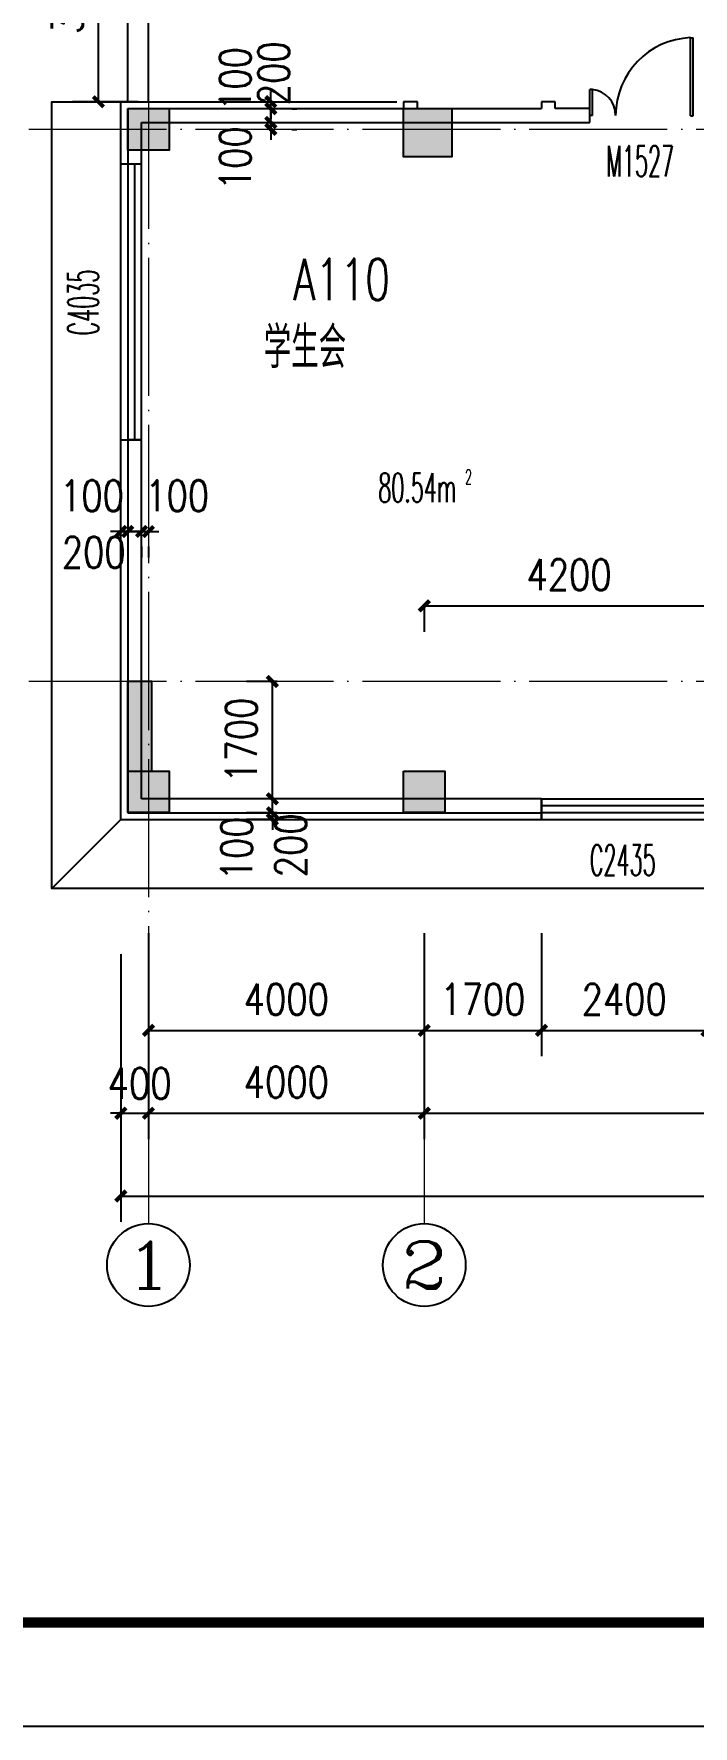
# Model space of a CAD drawing. Extents: x 1417642 to 3570900, y 124798 to 1191112.
# Drawn here: x 1438217 to 1447779, y 635398 to 659917 of the extents above; entities that cross this region are included whole.
import ezdxf
from ezdxf.enums import TextEntityAlignment as Align

# ---------------------------------------------------------------- set-up
doc = ezdxf.new("R2010")
doc.units = 0
doc.header["$LTSCALE"] = 1000
doc.header["$MEASUREMENT"] = 0
doc.linetypes.add('DOTE', pattern=[2.42, 2, -0.2, 0.02, -0.2])
doc.layers.get('0').update_dxf_attribs({"linetype": 'CONTINUOUS'})
doc.layers.get('Defpoints').update_dxf_attribs({"linetype": 'CONTINUOUS'})
for name, color, linetype in [('AXIS', 3, 'CONTINUOUS'), ('AXIS_TEXT', 7, 'CONTINUOUS'), ('colu', 2, 'CONTINUOUS'), ('DOTE', 1, 'DOTE'), ('PUB_DIM', 3, 'CONTINUOUS'), ('PUB_TEXT', 40, 'CONTINUOUS'), ('PUB_TITLE', 4, 'CONTINUOUS'), ('SPACE', 7, 'CONTINUOUS'), ('STAIR', 2, 'CONTINUOUS'), ('SURFACE', 6, 'CONTINUOUS'), ('tiaozheng', 20, 'CONTINUOUS'), ('WALL', 4, 'CONTINUOUS'), ('WINDOW', 2, 'CONTINUOUS'), ('WINDOW_TEXT', 7, 'CONTINUOUS'), ('填充', 252, 'CONTINUOUS'), ('屋面轮廓', 101, 'CONTINUOUS'), ('柱填充 @ 1', 8, 'CONTINUOUS')]:
    doc.layers.add(name, color=color, linetype=linetype)
doc.styles.add('_TCH_AXIS', font='COMPLEX', dxfattribs={"bigfont": 'GBCBIG'})
doc.styles.add('_TCH_SPACE', font='ROMANS', dxfattribs={"width": 0.7, "height": 5, "bigfont": 'Z'})
doc.styles.add('_TCH_WINDOW', font='ROMANS.shx', dxfattribs={"width": 0.7, "height": 400, "bigfont": 'Z.shx'})
doc.styles.add('DIM_FONT', font='SIMPLEX.shx', dxfattribs={"width": 0.8})
doc.styles.add('Z', font='ROMANS', dxfattribs={"width": 0.7, "bigfont": 'Z'})
doc.dimstyles.new('DIMN150', dxfattribs={"dimscale": 1.5, "dimtxt": 300, "dimasz": 100, "dimexe": 250, "dimexo": 300, "dimgap": 150, "dimtad": 1, "dimdec": 0, "dimzin": 0, "dimdsep": 46, "dimtxsty": 'DIM_FONT', "dimblk": 'ARCHTICK', "dimcen": 0.09, "dimdle": 1.5, "dimclrt": 7, "dimazin": 2, "dimtfac": 1, "dimtdec": 0, "dimtix": 1, "dimtmove": 2, "dimatfit": 3, "dimldrblk": 'ARCHTICK', "dimfxl": 1, "dimtolj": 1, "dimtzin": 0, "dimarcsym": 0})

# ---------------------------------------------------------------- blocks, each defined once
blk = doc.blocks.new('1')
at = {"layer": '柱填充 @ 1', "ltscale": 1000}
for points in [[(1403798, 695334), (1404398, 695334), (1404398, 694734), (1403798, 694734)], [(1407798, 695334), (1408498, 695334), (1408498, 694634), (1407798, 694634)], [(1403798, 685734), (1404398, 685734), (1404398, 685134), (1403798, 685134)], [(1407798, 685734), (1408398, 685734), (1408398, 685134), (1407798, 685134)]]:
    blk.add_hatch(color=256, dxfattribs=at).paths.add_polyline_path(points)
h = blk.add_hatch(color=256, dxfattribs=at)
h.paths.add_polyline_path([(1404098, 687034), (1403798, 687034), (1403798, 685734), (1404098, 685734)])
h.paths.add_polyline_path([(1404148, 687034), (1404098, 687034), (1404098, 685734), (1404148, 685734)])
at = {"layer": 'colu', "ltscale": 1000}
for p, q in [((1403798, 685734), (1403798, 687034)), ((1404148, 687034), (1403798, 687034)), ((1404148, 685734), (1404148, 687034))]:
    blk.add_line(p, q, dxfattribs=at)
for points in [[(1403798, 695334), (1404398, 695334), (1404398, 694734), (1403798, 694734)], [(1407798, 695334), (1408498, 695334), (1408498, 694634), (1407798, 694634)], [(1403798, 685734), (1404398, 685734), (1404398, 685134), (1403798, 685134)], [(1407798, 685734), (1408398, 685734), (1408398, 685134), (1407798, 685134)]]:
    blk.add_lwpolyline(points, close=True, dxfattribs=at)
blk = doc.blocks.new('_ArchTick')
at = {"color": 0, "linetype": 'ByBlock', "const_width": 0.4}
blk.add_lwpolyline([(-0.5, -0.5), (0.5, 0.5)], dxfattribs=at)
blk = doc.blocks.new('*D3336')
at = {"layer": 'Defpoints', "color": 0}
for p in [(1443879, 652046), (1448079, 652046), (1448079, 651630)]:
    blk.add_point(p, dxfattribs=at)
at = {"layer": 'PUB_DIM', "color": 0, "lineweight": -2}
for p, q in [((1443877, 651630), (1448081, 651630)), ((1443879, 651596), (1443879, 651255)), ((1448079, 651596), (1448079, 651255))]:
    blk.add_line(p, q, dxfattribs=at)
at = {"layer": 'PUB_DIM', "color": 0, "lineweight": -2, "xscale": 150, "yscale": 150, "zscale": 150, "rotation": 180}
blk.add_blockref('_ArchTick', (1443879, 651630), dxfattribs=at)
at = {"layer": 'PUB_DIM', "color": 0, "lineweight": -2, "xscale": 150, "yscale": 150, "zscale": 150}
blk.add_blockref('_ArchTick', (1448079, 651630), dxfattribs=at)
at = {"layer": 'PUB_DIM', "color": 7, "insert": (1445979, 652080), "char_height": 450, "attachment_point": 5, "style": 'DIM_FONT'}
blk.add_mtext('\\A1;4200', dxfattribs=at)
blk = doc.blocks.new('*D3338')
at = {"layer": 'Defpoints', "color": 0}
for p in [(1441676, 650533), (1442197, 650533), (1442197, 648833)]:
    blk.add_point(p, dxfattribs=at)
at = {"layer": 'PUB_DIM', "color": 0, "lineweight": -2}
for p, q in [((1441747, 650533), (1441301, 650533)), ((1441676, 648831), (1441676, 650535)), ((1441747, 648833), (1441301, 648833))]:
    blk.add_line(p, q, dxfattribs=at)
at = {"layer": 'PUB_DIM', "color": 0, "lineweight": -2, "xscale": 150, "yscale": 150, "zscale": 150}
for p, rotation in [((1441676, 650533), 90), ((1441676, 648833), 270)]:
    blk.add_blockref('_ArchTick', p, dxfattribs=dict(at, rotation=rotation))
at = {"layer": 'PUB_DIM', "color": 7, "insert": (1441226, 649683), "char_height": 450, "attachment_point": 5, "rotation": 90, "style": 'DIM_FONT'}
blk.add_mtext('\\A1;1700', dxfattribs=at)
blk = doc.blocks.new('*D3339')
at = {"layer": 'Defpoints', "color": 0}
for p in [(1441676, 648833), (1442197, 648833), (1442197, 648633)]:
    blk.add_point(p, dxfattribs=at)
at = {"layer": 'PUB_DIM', "color": 0, "lineweight": -2}
for p, q in [((1441747, 648833), (1441301, 648833)), ((1441676, 648833), (1441676, 648983)), ((1441676, 648633), (1441676, 648833)), ((1441747, 648633), (1441301, 648633)), ((1441676, 648633), (1441676, 648483))]:
    blk.add_line(p, q, dxfattribs=at)
at = {"layer": 'PUB_DIM', "color": 0, "lineweight": -2, "xscale": 150, "yscale": 150, "zscale": 150}
for p, rotation in [((1441676, 648833), 270), ((1441676, 648633), 90)]:
    blk.add_blockref('_ArchTick', p, dxfattribs=dict(at, rotation=rotation))
at = {"layer": 'PUB_DIM', "color": 7, "insert": (1441942, 648160), "char_height": 450, "attachment_point": 5, "rotation": 90, "style": 'DIM_FONT'}
blk.add_mtext('\\A1;200', dxfattribs=at)
blk = doc.blocks.new('*D3340')
at = {"layer": 'Defpoints', "color": 0}
for p in [(1441676, 648633), (1442197, 648633), (1442197, 648533)]:
    blk.add_point(p, dxfattribs=at)
at = {"layer": 'PUB_DIM', "color": 0, "lineweight": -2}
for p, q in [((1441676, 648633), (1441676, 648783)), ((1441747, 648633), (1441301, 648633)), ((1441747, 648533), (1441301, 648533)), ((1441676, 648533), (1441676, 648633)), ((1441676, 648533), (1441676, 648383))]:
    blk.add_line(p, q, dxfattribs=at)
at = {"layer": 'PUB_DIM', "color": 0, "lineweight": -2, "xscale": 150, "yscale": 150, "zscale": 150}
for p, rotation in [((1441676, 648633), 270), ((1441676, 648533), 90)]:
    blk.add_blockref('_ArchTick', p, dxfattribs=dict(at, rotation=rotation))
at = {"layer": 'PUB_DIM', "color": 7, "insert": (1441158, 648115), "char_height": 450, "attachment_point": 5, "rotation": 90, "style": 'DIM_FONT'}
blk.add_mtext('\\A1;100', dxfattribs=at)
blk = doc.blocks.new('*D3341')
at = {"layer": 'Defpoints', "color": 0}
for p in [(1439779, 652940), (1439879, 652940), (1439879, 652707)]:
    blk.add_point(p, dxfattribs=at)
at = {"layer": 'PUB_DIM', "color": 0, "lineweight": -2}
for p, q in [((1439779, 652707), (1439629, 652707)), ((1439779, 652707), (1439879, 652707)), ((1439879, 652707), (1440029, 652707)), ((1439779, 652490), (1439779, 652332)), ((1439879, 652490), (1439879, 652332))]:
    blk.add_line(p, q, dxfattribs=at)
at = {"layer": 'PUB_DIM', "color": 0, "lineweight": -2, "xscale": 150, "yscale": 150, "zscale": 150}
blk.add_blockref('_ArchTick', (1439779, 652707), dxfattribs=at)
at = {"layer": 'PUB_DIM', "color": 0, "lineweight": -2, "xscale": 150, "yscale": 150, "zscale": 150, "rotation": 180}
blk.add_blockref('_ArchTick', (1439879, 652707), dxfattribs=at)
at = {"layer": 'PUB_DIM', "color": 7, "insert": (1440297, 653225), "char_height": 450, "attachment_point": 5, "style": 'DIM_FONT'}
blk.add_mtext('\\A1;100', dxfattribs=at)
blk = doc.blocks.new('*D3342')
at = {"layer": 'Defpoints', "color": 0}
for p in [(1439579, 652940), (1439779, 652940), (1439779, 652707)]:
    blk.add_point(p, dxfattribs=at)
at = {"layer": 'PUB_DIM', "color": 0, "lineweight": -2}
for p, q in [((1439579, 652707), (1439429, 652707)), ((1439579, 652707), (1439779, 652707)), ((1439779, 652707), (1439929, 652707)), ((1439579, 652490), (1439579, 652332)), ((1439779, 652490), (1439779, 652332))]:
    blk.add_line(p, q, dxfattribs=at)
at = {"layer": 'PUB_DIM', "color": 0, "lineweight": -2, "xscale": 150, "yscale": 150, "zscale": 150}
blk.add_blockref('_ArchTick', (1439579, 652707), dxfattribs=at)
at = {"layer": 'PUB_DIM', "color": 0, "lineweight": -2, "xscale": 150, "yscale": 150, "zscale": 150, "rotation": 180}
blk.add_blockref('_ArchTick', (1439779, 652707), dxfattribs=at)
at = {"layer": 'PUB_DIM', "color": 7, "insert": (1439086, 652405), "char_height": 450, "attachment_point": 5, "style": 'DIM_FONT'}
blk.add_mtext('\\A1;200', dxfattribs=at)
blk = doc.blocks.new('*D3343')
at = {"layer": 'Defpoints', "color": 0}
for p in [(1439479, 652940), (1439579, 652940), (1439579, 652707)]:
    blk.add_point(p, dxfattribs=at)
at = {"layer": 'PUB_DIM', "color": 0, "lineweight": -2}
for p, q in [((1439479, 652707), (1439329, 652707)), ((1439479, 652707), (1439579, 652707)), ((1439579, 652707), (1439729, 652707)), ((1439479, 652490), (1439479, 652332)), ((1439579, 652490), (1439579, 652332))]:
    blk.add_line(p, q, dxfattribs=at)
at = {"layer": 'PUB_DIM', "color": 0, "lineweight": -2, "xscale": 150, "yscale": 150, "zscale": 150}
blk.add_blockref('_ArchTick', (1439479, 652707), dxfattribs=at)
at = {"layer": 'PUB_DIM', "color": 0, "lineweight": -2, "xscale": 150, "yscale": 150, "zscale": 150, "rotation": 180}
blk.add_blockref('_ArchTick', (1439579, 652707), dxfattribs=at)
at = {"layer": 'PUB_DIM', "color": 7, "insert": (1439061, 653225), "char_height": 450, "attachment_point": 5, "style": 'DIM_FONT'}
blk.add_mtext('\\A1;100', dxfattribs=at)
blk = doc.blocks.new('*D3344')
at = {"layer": 'Defpoints', "color": 0}
for p in [(1441506, 658633), (1441654, 658633), (1441506, 658533)]:
    blk.add_point(p, dxfattribs=at)
at = {"layer": 'PUB_DIM', "color": 0, "lineweight": -2}
for p, q in [((1441654, 658633), (1441654, 658783)), ((1441654, 658533), (1441654, 658633)), ((1441956, 658633), (1442029, 658633)), ((1441654, 658533), (1441654, 658383)), ((1441956, 658533), (1442029, 658533))]:
    blk.add_line(p, q, dxfattribs=at)
at = {"layer": 'PUB_DIM', "color": 0, "lineweight": -2, "xscale": 150, "yscale": 150, "zscale": 150}
for p, rotation in [((1441654, 658633), 270), ((1441654, 658533), 90)]:
    blk.add_blockref('_ArchTick', p, dxfattribs=dict(at, rotation=rotation))
at = {"layer": 'PUB_DIM', "color": 7, "insert": (1441137, 658115), "char_height": 450, "attachment_point": 5, "rotation": 90, "style": 'DIM_FONT'}
blk.add_mtext('\\A1;100', dxfattribs=at)
blk = doc.blocks.new('*D3345')
at = {"layer": 'Defpoints', "color": 0}
for p in [(1441506, 658833), (1441654, 658833), (1441506, 658633)]:
    blk.add_point(p, dxfattribs=at)
at = {"layer": 'PUB_DIM', "color": 0, "lineweight": -2}
for p, q in [((1441654, 658833), (1441654, 658983)), ((1441654, 658633), (1441654, 658833)), ((1441956, 658833), (1442029, 658833)), ((1441654, 658633), (1441654, 658483)), ((1441956, 658633), (1442029, 658633))]:
    blk.add_line(p, q, dxfattribs=at)
at = {"layer": 'PUB_DIM', "color": 0, "lineweight": -2, "xscale": 150, "yscale": 150, "zscale": 150}
for p, rotation in [((1441654, 658833), 270), ((1441654, 658633), 90)]:
    blk.add_blockref('_ArchTick', p, dxfattribs=dict(at, rotation=rotation))
at = {"layer": 'PUB_DIM', "color": 7, "insert": (1441696, 659346), "char_height": 450, "attachment_point": 5, "rotation": 90, "style": 'DIM_FONT'}
blk.add_mtext('\\A1;200', dxfattribs=at)
blk = doc.blocks.new('*D3346')
at = {"layer": 'Defpoints', "color": 0}
for p in [(1441506, 658933), (1441506, 658833), (1441654, 658933)]:
    blk.add_point(p, dxfattribs=at)
at = {"layer": 'PUB_DIM', "color": 0, "lineweight": -2}
for p, q in [((1441654, 658933), (1441654, 659083)), ((1441654, 658833), (1441654, 658933)), ((1441654, 658833), (1441654, 658683)), ((1441956, 658933), (1442029, 658933)), ((1441956, 658833), (1442029, 658833))]:
    blk.add_line(p, q, dxfattribs=at)
at = {"layer": 'PUB_DIM', "color": 0, "lineweight": -2, "xscale": 150, "yscale": 150, "zscale": 150}
for p, rotation in [((1441654, 658933), 270), ((1441654, 658833), 90)]:
    blk.add_blockref('_ArchTick', p, dxfattribs=dict(at, rotation=rotation))
at = {"layer": 'PUB_DIM', "color": 7, "insert": (1441137, 659262), "char_height": 450, "attachment_point": 5, "rotation": 90, "style": 'DIM_FONT'}
blk.add_mtext('\\A1;100', dxfattribs=at)
blk = doc.blocks.new('*D3503')
at = {"layer": 'Defpoints', "color": 0}
for p in [(1439153, 662133), (1440179, 662133), (1440179, 658933)]:
    blk.add_point(p, dxfattribs=at)
at = {"layer": 'PUB_DIM', "color": 0, "lineweight": -2}
for p, q in [((1439729, 662133), (1438778, 662133)), ((1439153, 658931), (1439153, 662135)), ((1439729, 658933), (1438778, 658933))]:
    blk.add_line(p, q, dxfattribs=at)
at = {"layer": 'PUB_DIM', "color": 0, "lineweight": -2, "xscale": 150, "yscale": 150, "zscale": 150}
for p, rotation in [((1439153, 662133), 90), ((1439153, 658933), 270)]:
    blk.add_blockref('_ArchTick', p, dxfattribs=dict(at, rotation=rotation))
at = {"layer": 'PUB_DIM', "color": 7, "insert": (1438703, 660533), "char_height": 450, "attachment_point": 5, "rotation": 90, "style": 'DIM_FONT'}
blk.add_mtext('\\A1;3200', dxfattribs=at)
blk = doc.blocks.new('*D3952')
at = {"layer": 'Defpoints', "color": 0}
for p in [(1439879, 647339), (1443879, 647339), (1443879, 645479)]:
    blk.add_point(p, dxfattribs=at)
at = {"layer": 'PUB_DIM', "color": 0, "lineweight": -2}
for p, q in [((1439879, 646889), (1439879, 645104)), ((1443879, 646889), (1443879, 645104)), ((1439877, 645479), (1443881, 645479))]:
    blk.add_line(p, q, dxfattribs=at)
at = {"layer": 'PUB_DIM', "color": 0, "lineweight": -2, "xscale": 150, "yscale": 150, "zscale": 150, "rotation": 180}
blk.add_blockref('_ArchTick', (1439879, 645479), dxfattribs=at)
at = {"layer": 'PUB_DIM', "color": 0, "lineweight": -2, "xscale": 150, "yscale": 150, "zscale": 150}
blk.add_blockref('_ArchTick', (1443879, 645479), dxfattribs=at)
at = {"layer": 'PUB_DIM', "color": 7, "insert": (1441879, 645929), "char_height": 450, "attachment_point": 5, "style": 'DIM_FONT'}
blk.add_mtext('\\A1;4000', dxfattribs=at)
blk = doc.blocks.new('*D3953')
at = {"layer": 'Defpoints', "color": 0}
for p in [(1443879, 647339), (1445579, 647339), (1445579, 645479)]:
    blk.add_point(p, dxfattribs=at)
at = {"layer": 'PUB_DIM', "color": 0, "lineweight": -2}
for p, q in [((1443879, 646889), (1443879, 645104)), ((1445579, 646889), (1445579, 645104)), ((1443877, 645479), (1445581, 645479))]:
    blk.add_line(p, q, dxfattribs=at)
at = {"layer": 'PUB_DIM', "color": 0, "lineweight": -2, "xscale": 150, "yscale": 150, "zscale": 150, "rotation": 180}
blk.add_blockref('_ArchTick', (1443879, 645479), dxfattribs=at)
at = {"layer": 'PUB_DIM', "color": 0, "lineweight": -2, "xscale": 150, "yscale": 150, "zscale": 150}
blk.add_blockref('_ArchTick', (1445579, 645479), dxfattribs=at)
at = {"layer": 'PUB_DIM', "color": 7, "insert": (1444729, 645929), "char_height": 450, "attachment_point": 5, "style": 'DIM_FONT'}
blk.add_mtext('\\A1;1700', dxfattribs=at)
blk = doc.blocks.new('*D3954')
at = {"layer": 'Defpoints', "color": 0}
for p in [(1445579, 647339), (1447979, 647339), (1447979, 645479)]:
    blk.add_point(p, dxfattribs=at)
at = {"layer": 'PUB_DIM', "color": 0, "lineweight": -2}
for p, q in [((1445579, 646889), (1445579, 645104)), ((1447979, 646889), (1447979, 645104)), ((1445577, 645479), (1447981, 645479))]:
    blk.add_line(p, q, dxfattribs=at)
at = {"layer": 'PUB_DIM', "color": 0, "lineweight": -2, "xscale": 150, "yscale": 150, "zscale": 150, "rotation": 180}
blk.add_blockref('_ArchTick', (1445579, 645479), dxfattribs=at)
at = {"layer": 'PUB_DIM', "color": 0, "lineweight": -2, "xscale": 150, "yscale": 150, "zscale": 150}
blk.add_blockref('_ArchTick', (1447979, 645479), dxfattribs=at)
at = {"layer": 'PUB_DIM', "color": 7, "insert": (1446779, 645929), "char_height": 450, "attachment_point": 5, "style": 'DIM_FONT'}
blk.add_mtext('\\A1;2400', dxfattribs=at)
blk = doc.blocks.new('*D4039')
at = {"layer": 'AXIS', "color": 0, "lineweight": -2}
for p, q in [((1439479, 645601), (1439479, 642704)), ((1588679, 645601), (1588679, 642704)), ((1439477, 643079), (1588681, 643079))]:
    blk.add_line(p, q, dxfattribs=at)
at = {"layer": 'Defpoints', "color": 0}
for p in [(1439479, 646051), (1588679, 646051), (1588679, 643079)]:
    blk.add_point(p, dxfattribs=at)
at = {"layer": 'AXIS', "color": 0, "lineweight": -2, "xscale": 150, "yscale": 150, "zscale": 150, "rotation": 180}
blk.add_blockref('_ArchTick', (1439479, 643079), dxfattribs=at)
at = {"layer": 'AXIS', "color": 0, "lineweight": -2, "xscale": 150, "yscale": 150, "zscale": 150}
blk.add_blockref('_ArchTick', (1588679, 643079), dxfattribs=at)
at = {"layer": 'AXIS', "color": 7, "insert": (1514079, 643529), "char_height": 450, "attachment_point": 5, "style": 'DIM_FONT'}
blk.add_mtext('\\A1;149200', dxfattribs=at)
blk = doc.blocks.new('*D4058')
at = {"layer": 'AXIS', "color": 0, "lineweight": -2}
for p, q in [((1439479, 646585), (1439479, 643904)), ((1439879, 646585), (1439879, 643904)), ((1439479, 644279), (1439329, 644279)), ((1439479, 644279), (1439879, 644279)), ((1439879, 644279), (1440029, 644279))]:
    blk.add_line(p, q, dxfattribs=at)
at = {"layer": 'Defpoints', "color": 0}
for p in [(1439479, 647035), (1439879, 647035), (1439879, 644279)]:
    blk.add_point(p, dxfattribs=at)
at = {"layer": 'AXIS', "color": 0, "lineweight": -2, "xscale": 150, "yscale": 150, "zscale": 150}
blk.add_blockref('_ArchTick', (1439479, 644279), dxfattribs=at)
at = {"layer": 'AXIS', "color": 0, "lineweight": -2, "xscale": 150, "yscale": 150, "zscale": 150, "rotation": 180}
blk.add_blockref('_ArchTick', (1439879, 644279), dxfattribs=at)
at = {"layer": 'AXIS', "color": 7, "insert": (1439752, 644711), "char_height": 450, "attachment_point": 5, "style": 'DIM_FONT'}
blk.add_mtext('\\A1;400', dxfattribs=at)
blk = doc.blocks.new('*D4059')
at = {"layer": 'AXIS', "color": 0, "lineweight": -2}
for p, q in [((1439879, 646585), (1439879, 643904)), ((1443879, 646585), (1443879, 643904)), ((1439877, 644279), (1443881, 644279))]:
    blk.add_line(p, q, dxfattribs=at)
at = {"layer": 'Defpoints', "color": 0}
for p in [(1439879, 647035), (1443879, 647035), (1443879, 644279)]:
    blk.add_point(p, dxfattribs=at)
at = {"layer": 'AXIS', "color": 0, "lineweight": -2, "xscale": 150, "yscale": 150, "zscale": 150, "rotation": 180}
blk.add_blockref('_ArchTick', (1439879, 644279), dxfattribs=at)
at = {"layer": 'AXIS', "color": 0, "lineweight": -2, "xscale": 150, "yscale": 150, "zscale": 150}
blk.add_blockref('_ArchTick', (1443879, 644279), dxfattribs=at)
at = {"layer": 'AXIS', "color": 7, "insert": (1441879, 644729), "char_height": 450, "attachment_point": 5, "style": 'DIM_FONT'}
blk.add_mtext('\\A1;4000', dxfattribs=at)
blk = doc.blocks.new('*D4060')
at = {"layer": 'AXIS', "color": 0, "lineweight": -2}
for p, q in [((1443879, 646585), (1443879, 643904)), ((1453879, 646585), (1453879, 643904)), ((1443877, 644279), (1453881, 644279))]:
    blk.add_line(p, q, dxfattribs=at)
at = {"layer": 'Defpoints', "color": 0}
for p in [(1443879, 647035), (1453879, 647035), (1453879, 644279)]:
    blk.add_point(p, dxfattribs=at)
at = {"layer": 'AXIS', "color": 0, "lineweight": -2, "xscale": 150, "yscale": 150, "zscale": 150, "rotation": 180}
blk.add_blockref('_ArchTick', (1443879, 644279), dxfattribs=at)
at = {"layer": 'AXIS', "color": 0, "lineweight": -2, "xscale": 150, "yscale": 150, "zscale": 150}
blk.add_blockref('_ArchTick', (1453879, 644279), dxfattribs=at)
at = {"layer": 'AXIS', "color": 7, "insert": (1448879, 644729), "char_height": 450, "attachment_point": 5, "style": 'DIM_FONT'}
blk.add_mtext('\\A1;10000', dxfattribs=at)
blk = doc.blocks.new('$DorLib2D$00000225')
at = {"color": 0}
for p, q in [((0.475, -0.001), (0.475, 0.752)), ((0.475, 0.752), (0.5, 0.752)), ((0.5, -0.001), (0.5, 0.752)), ((-0.5, 0), (-0.5, 0.252)), ((-0.475, 0.252), (-0.5, 0.252)), ((-0.475, 0), (-0.475, 0.252)), ((-0.475, 0), (-0.5, 0)), ((0.475, -0.001), (0.5, -0.001))]:
    blk.add_line(p, q, dxfattribs=at)
for centre, radius, start, end in [((0.505, -0.002), 0.755, 92.2493, 179.7238), ((-0.501, 0.003), 0.251, 359.7899, 84.0974)]:
    blk.add_arc(centre, radius, start, end, dxfattribs=at)
blk = doc.blocks.new('$TCHSYS$WIN2D')
for p, q in [((-0.5, 0.5), (0.5, 0.5)), ((-0.5, 0.5), (-0.5, -0.5)), ((0.5, 0.5), (0.5, -0.5)), ((0.5, 0.1667), (-0.5, 0.1667)), ((0.5, -0.1667), (-0.5, -0.1667)), ((-0.5, -0.5), (0.5, -0.5))]:
    blk.add_line(p, q)

msp = doc.modelspace()

# ---------------------------------------------------------------- linework, layer by layer
at = {"layer": 'AXIS', "lineweight": 0}
for p, q in [((1439878.8, 644543.1, 0), (1439878.8, 642679.1, 0)), ((1443878.8, 644543.1, 0), (1443878.8, 642679.1, 0))]:
    msp.add_line(p, q, dxfattribs=at)
at = {"layer": 'AXIS'}
for centre in [(1439878.8, 642079.1), (1443878.8, 642079.1)]:
    msp.add_circle(centre, 600, dxfattribs=at)
at = {"layer": 'DOTE', "lineweight": 0, "elevation": 0}
for points in [[(1439878.8, 753470.5), (1439878.8, 643548.7)], [(1597442.3, 658533.2), (1431709.3, 658533.2)], [(1597442.3, 650533.2), (1431709.3, 650533.2)]]:
    msp.add_lwpolyline(points, dxfattribs=at)
at = {"layer": 'PUB_TITLE'}
msp.add_lwpolyline([(1417642.3, 635398.4), (1618342.3, 635398.4), (1618342.3, 761548.4), (1417642.3, 761548.4)], close=True, dxfattribs=at)
at = {"layer": 'PUB_TITLE', "const_width": 150}
msp.add_lwpolyline([(1421392.3, 636898.4), (1616842.3, 636898.4), (1616842.3, 760048.4), (1421392.3, 760048.4)], close=True, dxfattribs=at)
at = {"layer": 'STAIR'}
for p, q in [((1439578.8, 658934.8, 0), (1439578.8, 661734.8, 0)), ((1439878.8, 658934.8, 0), (1439878.8, 661734.8, 0))]:
    msp.add_line(p, q, dxfattribs=at)
at = {"layer": 'SURFACE'}
for p, q in [((1439478.8, 658933.2), (1443478.8, 658933.2)), ((1439478.8, 658033.2), (1439478.8, 658933.2)), ((1439478.8, 658033.2), (1439578.8, 658033.2)), ((1439478.8, 654033.2), (1439578.8, 654033.2)), ((1439478.8, 648533.2), (1439478.8, 654033.2)), ((1439478.8, 648533.2), (1445578.8, 648533.2)), ((1445578.8, 648533.2), (1445578.8, 648633.2))]:
    msp.add_line(p, q, dxfattribs=at)
at = {"layer": 'WALL'}
for p, q in [((1439578.8, 658833.2), (1443578.8, 658833.2)), ((1439578.8, 658833.2), (1439578.8, 658033.2)), ((1443778.8, 658933.2), (1443578.8, 658933.2)), ((1443578.8, 658933.2), (1443578.8, 658833.2)), ((1443778.8, 658833.2), (1443778.8, 658933.2)), ((1443778.8, 658833.2), (1445578.8, 658833.2)), ((1445778.8, 658933.2), (1445578.8, 658933.2)), ((1445578.8, 658933.2), (1445578.8, 658833.2)), ((1445778.8, 658833.2), (1445778.8, 658933.2)), ((1446278.8, 658833.2), (1445778.8, 658833.2)), ((1446278.8, 658633.2), (1446278.8, 658833.2)), ((1439778.8, 658633.2), (1443678.8, 658633.2)), ((1439778.8, 658033.2), (1439778.8, 658633.2)), ((1443678.8, 658633.2), (1445678.8, 658633.2)), ((1445678.8, 658633.2), (1446278.8, 658633.2)), ((1439578.8, 658033.2), (1439778.8, 658033.2)), ((1439778.8, 654033.2), (1439578.8, 654033.2)), ((1439578.8, 654033.2), (1439578.8, 648633.2)), ((1439778.8, 648833.2), (1439778.8, 654033.2)), ((1445578.8, 648833.2), (1439778.8, 648833.2)), ((1445578.8, 648633.2), (1445578.8, 648833.2)), ((1439578.8, 648633.2), (1445578.8, 648633.2))]:
    msp.add_line(p, q, dxfattribs=at)
at = {"layer": '屋面轮廓'}
msp.add_line((1439478.8, 648533.2, 0), (1438478.8, 647533.2, 0), dxfattribs=at)
at = {"layer": '屋面轮廓', "elevation": 0}
msp.add_lwpolyline([(1477078.8, 649133.2), (1468878.8, 649133.2), (1468878.8, 647533.2), (1438478.8, 647533.2), (1438478.8, 658933.2), (1439478.8, 658933.2)], dxfattribs=at)

# ---------------------------------------------------------------- block references
at = {"layer": 'tiaozheng', "color": 2}
msp.add_blockref('1', (35780.9, -36500.5, 0), dxfattribs=at)
at = {"layer": 'WINDOW', "lineweight": 0}
ref = msp.add_blockref('$DorLib2D$00000225', (1447028.8, 658733.2), dxfattribs=dict(at, xscale=1500, yscale=1500, zscale=1500))
ref.add_attrib('A', 'M1527', (1446519.6, 657849.7), dxfattribs={"layer": 'WINDOW_TEXT', "lineweight": 0, "height": 446.25, "style": '_TCH_WINDOW', "width": 0.494118})
at = {"layer": 'WINDOW', "color": 2}
ref = msp.add_blockref('$TCHSYS$WIN2D', (1439628.8, 656033.2), dxfattribs=dict(at, xscale=4000, yscale=300, zscale=4000, rotation=90))
ref.add_attrib('A', 'C4035', (1439155.5, 655545.5), dxfattribs={"layer": 'WINDOW_TEXT', "color": 2, "height": 446.25, "rotation": 90, "style": '_TCH_WINDOW', "width": 0.494118})
ref = msp.add_blockref('$TCHSYS$WIN2D', (1446778.8, 648683.2), dxfattribs=dict(at, xscale=2400, yscale=300, zscale=2400, rotation=5.806916343987916e-11))
ref.add_attrib('A', 'C2435', (1446280.1, 647722.6), dxfattribs={"layer": 'WINDOW_TEXT', "color": 2, "height": 446.25, "style": '_TCH_WINDOW', "width": 0.494118})

# ---------------------------------------------------------------- texts
at = {"layer": 'AXIS_TEXT', "style": '_TCH_AXIS'}
for s, width, p, p2 in [('1', 2.333333, (1439539.4, 641739.7), (1440218.3, 641739.7)), ('2', 1.5, (1443539.4, 641739.7), (1444218.3, 641739.7))]:
    msp.add_text(s, height=678.8, dxfattribs=dict(at, width=width)).set_placement(p, p2, align=Align.FIT)
at = {"layer": 'PUB_TEXT', "color": 1, "lineweight": 60, "style": 'Z', "width": 0.7}
msp.add_text('A110', height=600, dxfattribs=at).set_placement((1441978.1, 656059))
at = {"layer": 'SPACE', "style": '_TCH_SPACE', "width": 0.525}
for s, height, p in [('80.54m', 420, (1443212.1, 653130.6, 0)), ('2', 210, (1444472.1, 653393.1, 0))]:
    msp.add_text(s, height=height, dxfattribs=at).set_placement(p)
at = {"layer": '填充', "insert": (1441550.1, 655673.9), "char_height": 600, "width": 5193.527, "attachment_point": 1, "style": '_TCH_WINDOW'}
msp.add_mtext('学生会', dxfattribs=at)

# ---------------------------------------------------------------- dimensions: what is measured, and where the dimension line sits
at = {"layer": 'AXIS'}
dim = msp.add_linear_dim(base=(1439878.8, 644279.1), p1=(1439478.8, 647035.2), p2=(1439878.8, 647035.2), angle=0, dimstyle='DIMN150', dxfattribs=at)
dim.commit()
dim.dimension.update_dxf_attribs({"geometry": '*D4058', "text_midpoint": (1439752.5, 644711.2), "dimtype": 129})
for p1, p2, distance, picture, middle in [((1439878.8, 647035.2), (1443878.8, 647035.2), -2756.1, '*D4059', (1441878.8, 644729.1)), ((1443878.8, 647035.2), (1453878.8, 647035.2), -2756.1, '*D4060', (1448878.8, 644729.1)), ((1439478.8, 646051.3), (1588678.8, 646051.3), -2972.2, '*D4039', (1514078.8, 643529.1))]:
    dim = msp.add_aligned_dim(p1=p1, p2=p2, distance=distance, dimstyle='DIMN150', dxfattribs=at)
    dim.commit()
    dim.dimension.update_dxf_attribs({"geometry": picture, "text_midpoint": middle})
at = {"layer": 'PUB_DIM'}
for p1, p2, distance, picture, middle in [((1440178.8, 658933.2), (1440178.8, 662133.2), 1026, '*D3503', (1438702.8, 660533.2)), ((1443878.8, 652045.9), (1448078.8, 652045.9), -416, '*D3336', (1445978.8, 652079.8)), ((1442197.1, 648833.2), (1442197.1, 650533.2), 521.2, '*D3338', (1441225.9, 649683.2)), ((1439878.8, 647338.9), (1443878.8, 647338.9), -1859.8, '*D3952', (1441878.8, 645929.1)), ((1443878.8, 647338.9), (1445578.8, 647338.9), -1859.8, '*D3953', (1444728.8, 645929.1)), ((1445578.8, 647338.9), (1447978.8, 647338.9), -1859.8, '*D3954', (1446778.8, 645929.1))]:
    dim = msp.add_aligned_dim(p1=p1, p2=p2, distance=distance, dimstyle='DIMN150', dxfattribs=at)
    dim.commit()
    dim.dimension.update_dxf_attribs({"geometry": picture, "text_midpoint": middle})
for base, p1, p2, angle, picture, middle in [((1441654.3, 658833.2), (1441505.7, 658633.2), (1441505.7, 658833.2), 90, '*D3345', (1441695.5, 659345.6)), ((1441654.3, 658933.2), (1441505.7, 658833.2), (1441505.7, 658933.2), 90, '*D3346', (1441136.8, 659261.7)), ((1441654.3, 658633.2), (1441505.7, 658533.2), (1441505.7, 658633.2), 90, '*D3344', (1441136.8, 658115.5)), ((1439578.8, 652707.5), (1439478.8, 652940), (1439578.8, 652940), 360, '*D3343', (1439061.1, 653225)), ((1439878.8, 652707.5), (1439778.8, 652940), (1439878.8, 652940), 360, '*D3341', (1440296.6, 653225)), ((1439778.8, 652707.5), (1439578.8, 652940), (1439778.8, 652940), 360, '*D3342', (1439086.4, 652405.3)), ((1441675.9, 648633.2), (1442197.1, 648533.2), (1442197.1, 648633.2), 90, '*D3340', (1441158.4, 648115.5)), ((1441675.9, 648833.2), (1442197.1, 648633.2), (1442197.1, 648833.2), 90, '*D3339', (1441941.9, 648159.5))]:
    dim = msp.add_linear_dim(base=base, p1=p1, p2=p2, angle=angle, dimstyle='DIMN150', dxfattribs=at)
    dim.commit()
    dim.dimension.update_dxf_attribs({"geometry": picture, "text_midpoint": middle, "dimtype": 129})

doc.saveas('drawing.dxf')
